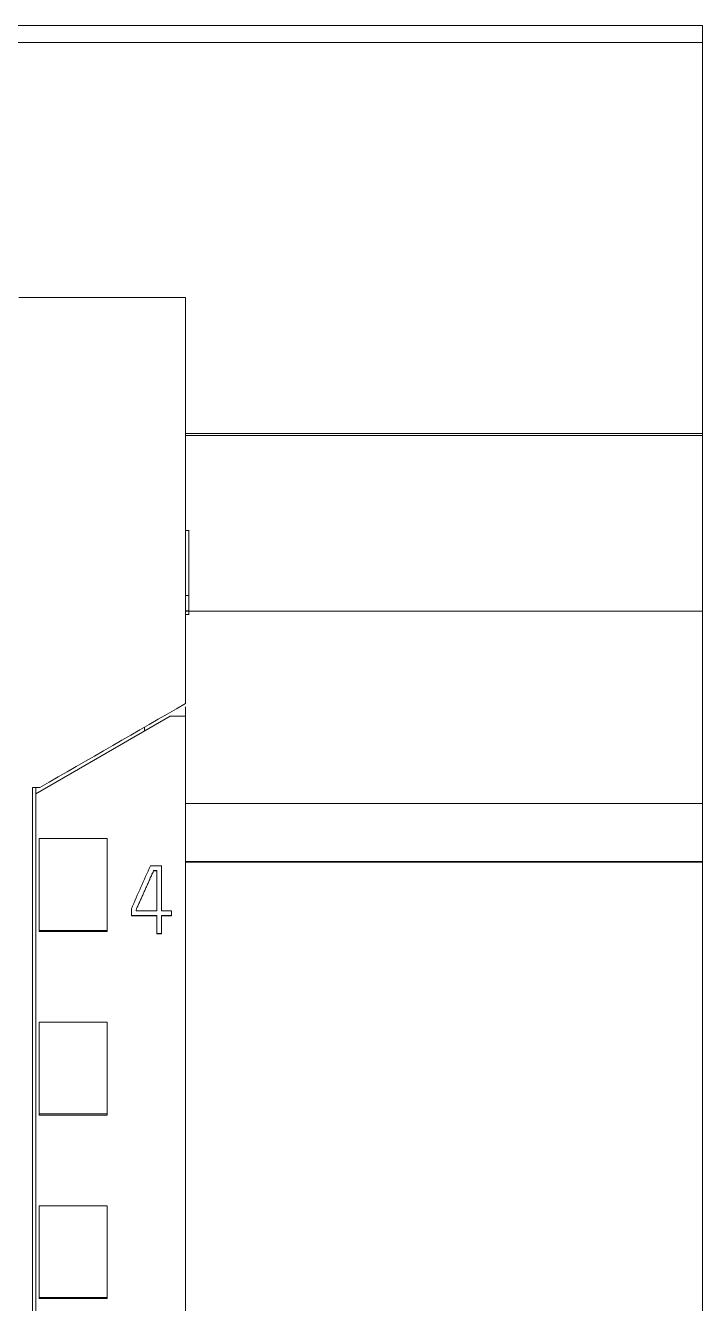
# Model space of a CAD drawing. Header units: millimetres. Extents: x 4137 to 6698, y 1400 to 3585.
# Drawn here: x 5559.15 to 5579.05, y 3343.19 to 3380.78 of the extents above; entities that cross this region are included whole.
import ezdxf

# ---------------------------------------------------------------- set-up
doc = ezdxf.new("R2010")
doc.units = ezdxf.units.MM
doc.layers.add('000-PI-Oprema', color=30, linetype='Continuous', lineweight=5)
doc.layers.add('004-PI-DIN Šina', color=3, linetype='Continuous')

msp = doc.modelspace()

# ---------------------------------------------------------------- linework, layer by layer
at = {"layer": '000-PI-Oprema', "color": 0, "linetype": 'ByBlock', "lineweight": 0}
for p, q in [((5563.848, 3372.778), (5558.948, 3372.778)), ((5563.96, 3365.928), (5563.848, 3365.928)), ((5563.96, 3365.922), (5563.848, 3365.922)), ((5563.948, 3364.013), (5563.848, 3364.013)), ((5563.948, 3364.013), (5563.948, 3363.563)), ((5563.948, 3363.563), (5563.848, 3363.563)), ((5563.848, 3363.453), (5563.96, 3363.453)), ((5563.848, 3363.45), (5563.96, 3363.45)), ((5559.448, 3358.178), (5563.398, 3360.459)), ((5563.848, 3360.459), (5563.398, 3360.459)), ((5563.848, 3360.739), (5563.848, 3360.459)), ((5563.848, 3360.459), (5563.848, 3247.041)), ((5562.648, 3360.026), (5562.648, 3360.143)), ((5559.348, 3358.364), (5559.569, 3358.364)), ((5559.569, 3358.364), (5559.348, 3358.364)), ((5559.448, 3358.364), (5559.448, 3358.178)), ((5559.448, 3249.363), (5559.448, 3358.178)), ((5559.548, 3354.161), (5559.548, 3356.864)), ((5559.548, 3356.864), (5561.548, 3356.864)), ((5561.548, 3354.161), (5561.548, 3356.864)), ((5562.819, 3356.057), (5563.149, 3356.057)), ((5562.91, 3355.919), (5562.91, 3355.913)), ((5563.007, 3355.919), (5562.91, 3355.919)), ((5562.91, 3355.913), (5563.007, 3355.913)), ((5563.007, 3354.733), (5563.007, 3355.919)), ((5563.149, 3356.057), (5563.149, 3354.733)), ((5562.258, 3354.595), (5562.258, 3354.799)), ((5562.397, 3354.769), (5562.397, 3354.733)), ((5562.258, 3354.595), (5562.258, 3354.589)), ((5563.007, 3354.595), (5562.258, 3354.595)), ((5562.258, 3354.589), (5563.007, 3354.589)), ((5562.397, 3354.733), (5563.007, 3354.733)), ((5563.007, 3354.068), (5563.007, 3354.595)), ((5563.149, 3354.733), (5563.443, 3354.733)), ((5563.149, 3354.595), (5563.149, 3354.068)), ((5563.443, 3354.595), (5563.149, 3354.595)), ((5563.149, 3354.589), (5563.443, 3354.589)), ((5563.443, 3354.733), (5563.443, 3354.595)), ((5563.443, 3354.595), (5563.443, 3354.589)), ((5559.548, 3354.127), (5559.548, 3354.161)), ((5559.548, 3354.161), (5561.548, 3354.161)), ((5559.548, 3354.127), (5561.548, 3354.127)), ((5561.548, 3354.127), (5561.548, 3354.161)), ((5563.007, 3354.068), (5563.007, 3354.061)), ((5563.149, 3354.068), (5563.007, 3354.068)), ((5563.007, 3354.061), (5563.149, 3354.061)), ((5563.149, 3354.068), (5563.149, 3354.061)), ((5559.548, 3348.759), (5559.548, 3351.463)), ((5559.548, 3351.463), (5561.548, 3351.463)), ((5561.548, 3348.759), (5561.548, 3351.463)), ((5559.548, 3348.727), (5559.548, 3348.759)), ((5559.548, 3348.759), (5561.548, 3348.759)), ((5561.548, 3348.727), (5561.548, 3348.759)), ((5559.548, 3348.727), (5561.548, 3348.727)), ((5559.548, 3343.358), (5559.548, 3346.061)), ((5559.548, 3346.061), (5561.548, 3346.061)), ((5561.548, 3343.358), (5561.548, 3346.061)), ((5559.548, 3343.327), (5559.548, 3343.358)), ((5559.548, 3343.358), (5561.548, 3343.358)), ((5559.548, 3343.327), (5561.548, 3343.327)), ((5561.548, 3343.327), (5561.548, 3343.358))]:
    msp.add_line(p, q, dxfattribs=at)
at = {"layer": '000-PI-Oprema', "color": 7, "linetype": 'Continuous', "lineweight": 13}
msp.add_ellipse((5540.134, 3245.828), major_axis=(432.572, 977.483), ratio=0.022444, start_param=1.467725, end_param=1.469021, dxfattribs=at)
at = {"layer": '000-PI-Oprema', "color": 0, "linetype": 'ByBlock', "lineweight": 0}
for points, knots in [([(5563.848, 3372.778), (5563.848, 3371.693), (5563.848, 3368.088), (5563.848, 3364.106), (5563.848, 3361.208), (5563.848, 3360.834)], [0, 0, 0, 0, 0.272684, 0.906013, 1, 1, 1, 1]), ([(5563.948, 3365.928), (5563.948, 3365.928), (5563.948, 3365.916), (5563.948, 3365.866), (5563.948, 3365.774), (5563.948, 3365.632), (5563.948, 3365.422), (5563.948, 3365.194), (5563.948, 3364.97), (5563.948, 3364.775), (5563.948, 3364.643), (5563.948, 3364.549), (5563.948, 3364.46), (5563.948, 3364.374), (5563.948, 3364.288), (5563.948, 3364.208), (5563.948, 3364.111), (5563.948, 3364.021), (5563.948, 3363.96), (5563.948, 3363.925), (5563.948, 3363.904), (5563.948, 3363.893), (5563.948, 3363.889), (5563.948, 3363.9), (5563.948, 3363.941), (5563.948, 3363.984), (5563.948, 3364.009)], [0, 0, 0, 0, 0.054923, 0.109157, 0.158857, 0.213508, 0.264907, 0.320314, 0.369873, 0.418461, 0.471704, 0.5026, 0.551052, 0.617218, 0.660884, 0.691286, 0.712023, 0.730248, 0.751802, 0.781189, 0.80362, 0.828627, 0.856379, 0.904145, 0.9524, 1, 1, 1, 1]), ([(5563.948, 3363.563), (5563.948, 3363.539), (5563.948, 3363.498), (5563.948, 3363.459), (5563.948, 3363.45), (5563.948, 3363.45), (5563.948, 3363.45)], [0, 0, 0, 0, 0.351048, 0.67786, 0.983317, 1, 1, 1, 1]), ([(5559.348, 3249.078), (5559.348, 3252.418), (5559.348, 3260.383), (5559.348, 3273.023), (5559.348, 3288.509), (5559.348, 3302.803), (5559.348, 3317.013), (5559.348, 3331.58), (5559.348, 3345.75), (5559.348, 3355.32), (5559.348, 3358.364)], [0, 0, 0, 0, 0.091483, 0.21812, 0.346206, 0.515858, 0.610111, 0.736264, 0.916066, 1, 1, 1, 1]), ([(5562.91, 3355.919), (5562.9, 3355.895), (5562.889, 3355.871), (5562.868, 3355.823), (5562.857, 3355.799), (5562.826, 3355.727), (5562.804, 3355.679), (5562.762, 3355.583), (5562.741, 3355.535), (5562.698, 3355.439), (5562.677, 3355.391), (5562.634, 3355.295), (5562.612, 3355.248), (5562.569, 3355.152), (5562.548, 3355.104), (5562.505, 3355.008), (5562.484, 3354.96), (5562.451, 3354.888), (5562.441, 3354.864), (5562.424, 3354.828), (5562.419, 3354.816), (5562.408, 3354.792), (5562.403, 3354.781), (5562.397, 3354.769)], [0, 0, 0, 0, 0.0625, 0.0625, 0.125, 0.125, 0.25, 0.25, 0.375, 0.375, 0.5, 0.5, 0.625, 0.625, 0.75, 0.75, 0.875, 0.875, 0.9375, 0.9375, 0.96875, 0.96875, 1, 1, 1, 1]), ([(5562.397, 3354.762), (5562.403, 3354.774), (5562.408, 3354.786), (5562.419, 3354.81), (5562.424, 3354.822), (5562.441, 3354.858), (5562.451, 3354.882), (5562.484, 3354.954), (5562.505, 3355.002), (5562.548, 3355.098), (5562.569, 3355.146), (5562.612, 3355.241), (5562.634, 3355.289), (5562.677, 3355.385), (5562.698, 3355.433), (5562.741, 3355.529), (5562.762, 3355.577), (5562.804, 3355.673), (5562.826, 3355.721), (5562.857, 3355.793), (5562.868, 3355.817), (5562.889, 3355.865), (5562.9, 3355.889), (5562.91, 3355.913)], [0, 0, 0, 0, 0.03125, 0.03125, 0.0625, 0.0625, 0.125, 0.125, 0.25, 0.25, 0.375, 0.375, 0.5, 0.5, 0.625, 0.625, 0.75, 0.75, 0.875, 0.875, 0.9375, 0.9375, 1, 1, 1, 1])]:
    msp.add_open_spline(points, degree=3, knots=knots, dxfattribs=at)
msp.add_open_spline([(5563.848, 3360.834), (5562.422, 3360.011), (5560.996, 3359.187), (5559.569, 3358.364)], degree=3, dxfattribs=at)
at = {"layer": '004-PI-DIN Šina', "color": 0, "linetype": 'ByBlock', "lineweight": 0}
for p, q in [((5579.048, 3380.778), (5096.448, 3380.778)), ((5579.048, 3380.778), (5579.048, 3380.278)), ((5579.048, 3380.278), (5096.448, 3380.278)), ((5579.048, 3380.278), (5579.048, 3368.778)), ((5579.048, 3368.778), (5563.848, 3368.778)), ((5579.048, 3368.717), (5563.848, 3368.717)), ((5579.048, 3368.717), (5579.048, 3368.778)), ((5579.048, 3368.717), (5579.048, 3363.554)), ((5579.048, 3363.554), (5563.848, 3363.554)), ((5579.048, 3363.554), (5579.048, 3357.896)), ((5579.048, 3357.896), (5563.848, 3357.896)), ((5579.048, 3357.896), (5579.048, 3356.501)), ((5579.048, 3356.501), (5579.048, 3356.187)), ((5579.048, 3356.187), (5563.848, 3356.187)), ((5563.848, 3356.166), (5579.048, 3356.166)), ((5579.048, 3356.166), (5579.048, 3356.187)), ((5579.048, 3356.166), (5579.048, 3310.928))]:
    msp.add_line(p, q, dxfattribs=at)

doc.saveas('drawing.dxf')
